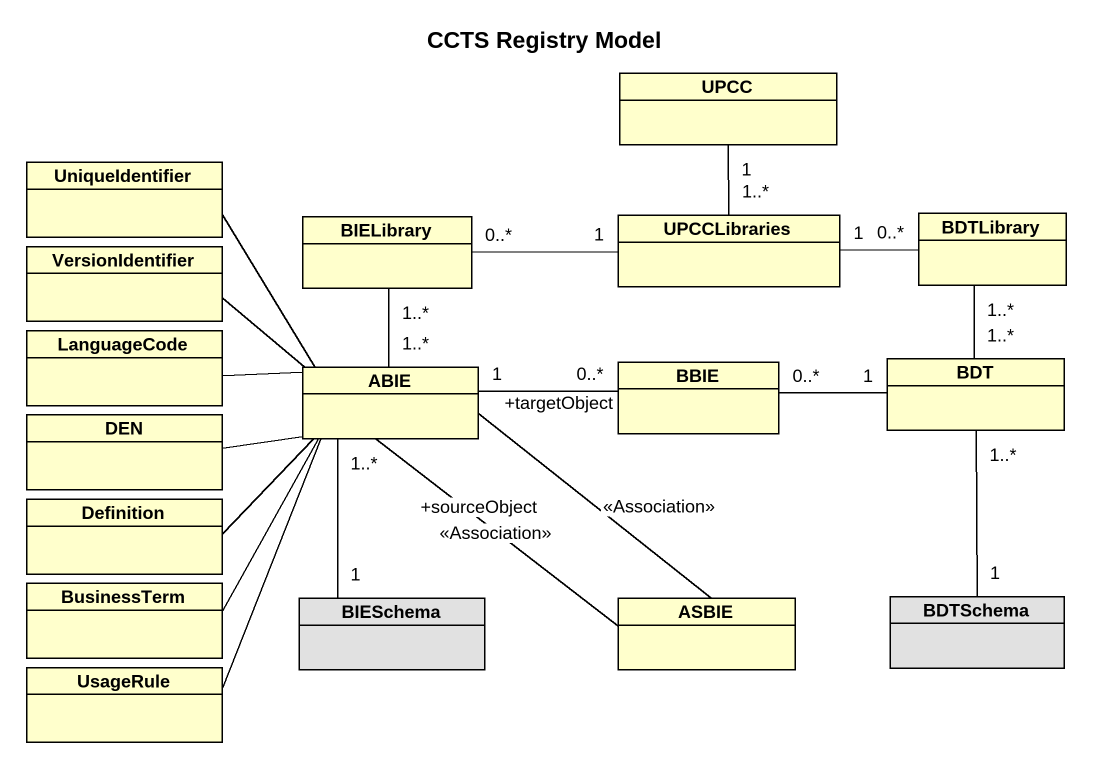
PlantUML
@startuml
title CCTS Registry Model
hide circle
hide empty members
class UPCC
class UniqueIdentifier
class BIELibrary
class UPCCLibraries
class BDTLibrary
class VersionIdentifier
class LanguageCode
class ABIE
class BBIE
class BDT
class DEN
class Definition
class BusinessTerm
class BIESchema #E1E1E1
class ASBIE
class BDTSchema #E1E1E1
class UsageRule
UPCC "1" -- "1..*" UPCCLibraries
UniqueIdentifier -- ABIE
BIELibrary "1..*" -- "1..*" ABIE
UPCCLibraries "1" -left- "0..*" BIELibrary
UPCCLibraries "1" -right- "0..*" BDTLibrary
BDTLibrary "1..*" -- "1..*" BDT
VersionIdentifier -right- ABIE
LanguageCode -right- ABIE
ABIE "1" -right- "0..*" BBIE
ABIE "1..*" -- "1" BIESchema
ABIE "+sourceObject" -- ASBIE : <<Association>>
BBIE "0..*" -right- "1" BDT
BDT "1..*" -- "1" BDTSchema
DEN -right- ABIE
Definition -right- ABIE
BusinessTerm -up- ABIE
ASBIE -up- "+targetObject" ABIE : <<Association>>
UsageRule -up- ABIE
@enduml
